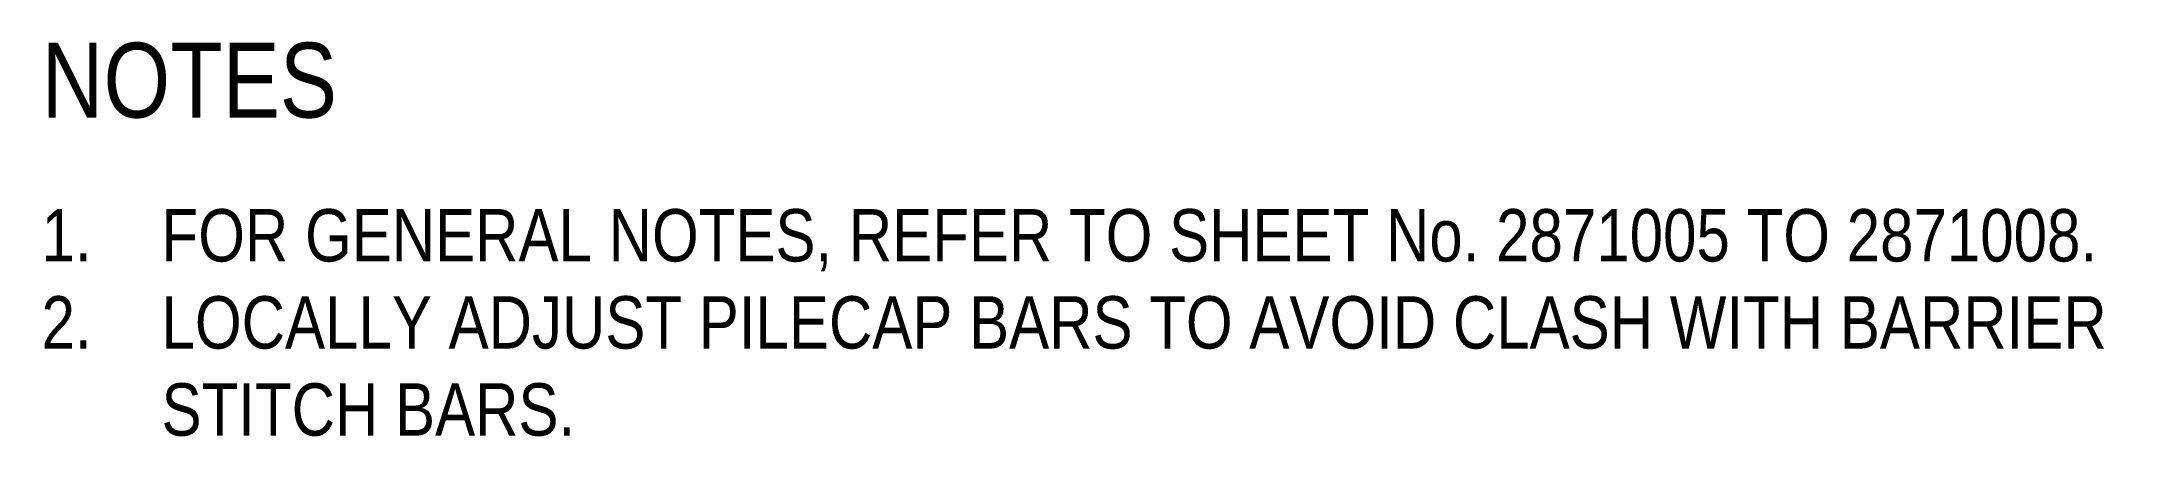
# Model space of a CAD drawing. Header units: metres. Extents: x 0 to 14, y 3 to 1738.
# Drawn here: x 0.1889 to 0.3278, y 2.7026 to 2.729 of the extents above.
import ezdxf

# ---------------------------------------------------------------- set-up
doc = ezdxf.new("R2010")
doc.units = ezdxf.units.M
doc.layers.add('D-ENHA-TEXT', color=7, linetype='Continuous', lineweight=9)
doc.styles.add('Arial Narrow', font='ARIALN.TTF', dxfattribs={"height": 0.0035})
doc.styles.add('Arial Narrow_1', font='ARIALN.TTF', dxfattribs={"height": 0.005})

msp = doc.modelspace()

# ---------------------------------------------------------------- texts
at = {"layer": 'D-ENHA-TEXT', "attachment_point": 1, "bg_fill": 3, "box_fill_scale": 1, "bg_fill_color": 256, "bg_fill_true_color": 13158600, "bg_fill_transparency": 0}
for s, insert, char_height, style in [('NOTES', (0.18886, 2.7289), 0.005, 'Arial Narrow_1'), ('1.', (0.18886, 2.71778), 0.0035, 'Arial Narrow'), ('FOR GENERAL NOTES, REFER TO SHEET No. 2871005 TO 2871008.', (0.19687, 2.71778), 0.0035, 'Arial Narrow'), ('2.', (0.18886, 2.71196), 0.0035, 'Arial Narrow'), ('LOCALLY ADJUST PILECAP BARS TO AVOID CLASH WITH BARRIER ', (0.19687, 2.71196), 0.0035, 'Arial Narrow'), ('STITCH BARS.', (0.19687, 2.70614), 0.0035, 'Arial Narrow')]:
    msp.add_mtext(s, dxfattribs=dict(at, insert=insert, char_height=char_height, style=style))

doc.saveas('drawing.dxf')
